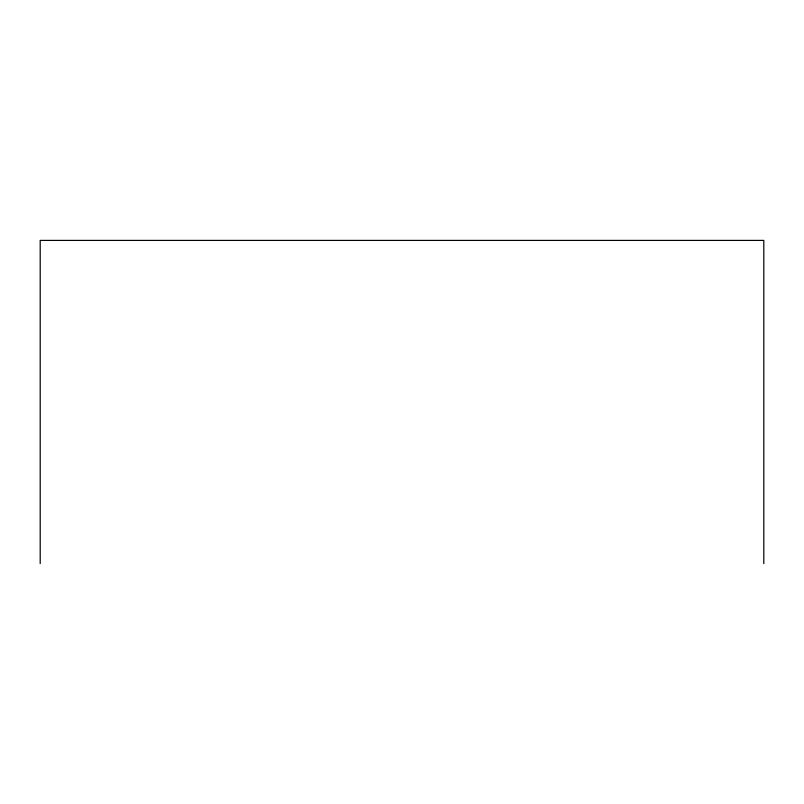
<?xml version="1.0" encoding="UTF-8"?>
<svg xmlns="http://www.w3.org/2000/svg" width="804" height="804" viewBox="0 0 804 804"><rect width="100%" height="100%" fill="white"/><g stroke="black" fill="none" stroke-linecap="round" stroke-linejoin="round"><path stroke-width="1.21" d="M763.8 563.594L763.8 240.406L40.2 240.406L40.2 563.594"/></g></svg>
